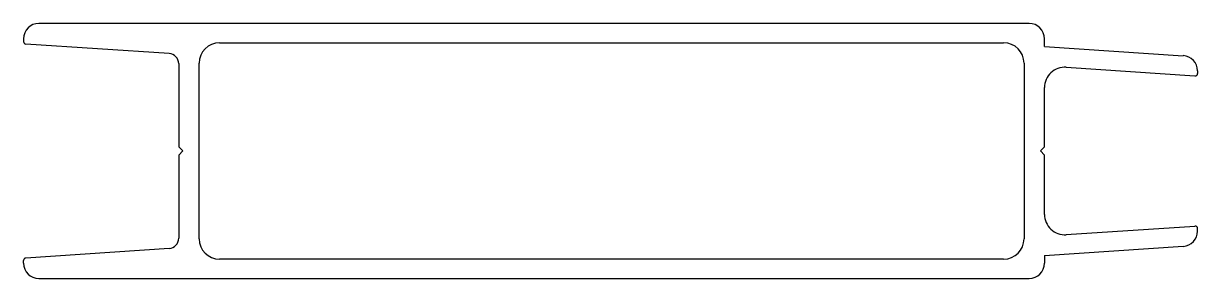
# Model space of a CAD drawing. Extents: x 1409 to 1524, y 1900 to 1925.
import ezdxf

# ---------------------------------------------------------------- set-up
doc = ezdxf.new("R2010")
doc.units = 0
doc.layers.get('0').update_dxf_attribs({"linetype": 'CONTINUOUS'})

msp = doc.modelspace()

# ---------------------------------------------------------------- linework, layer by layer
for p, q in [((1507.19, 1924.65), (1410.19, 1924.65)), ((1408.69, 1923.15), (1408.69, 1922.88)), ((1508.69, 1922.4), (1508.69, 1923.15)), ((1422.95, 1921.71), (1408.92, 1922.63)), ((1427.89, 1922.75), (1504.69, 1922.75)), ((1508.69, 1922.4), (1522.29, 1921.49)), ((1423.89, 1920.71), (1423.89, 1912.55)), ((1425.89, 1903.55), (1425.89, 1920.75)), ((1506.69, 1920.75), (1506.69, 1903.55)), ((1510.82, 1920.35), (1523.42, 1919.51)), ((1523.69, 1920), (1523.69, 1919.76)), ((1508.69, 1912.55), (1508.69, 1918.36)), ((1424.29, 1912.15), (1423.89, 1912.55)), ((1508.29, 1912.15), (1508.69, 1912.55)), ((1424.29, 1912.15), (1423.89, 1911.75)), ((1423.89, 1911.75), (1423.89, 1903.59)), ((1508.29, 1912.15), (1508.69, 1911.75)), ((1508.69, 1905.94), (1508.69, 1911.75)), ((1510.82, 1903.95), (1523.42, 1904.79)), ((1523.69, 1904.3), (1523.69, 1904.54)), ((1422.95, 1902.59), (1408.92, 1901.66)), ((1508.69, 1901.9), (1522.29, 1902.81)), ((1408.69, 1901.15), (1408.69, 1901.41)), ((1504.69, 1901.55), (1427.89, 1901.55)), ((1508.69, 1901.9), (1508.69, 1901.15)), ((1410.19, 1899.65), (1507.19, 1899.65))]:
    msp.add_line(p, q)
for centre, radius, start, end in [((1410.19, 1923.15), 1.5, 90, 180), ((1507.19, 1923.15), 1.5, 0, 90), ((1408.94, 1922.88), 0.25, 180, 266.236), ((1422.89, 1920.71), 1, 0, 86.236), ((1427.89, 1920.75), 2, 90, 180), ((1504.69, 1920.75), 2, 0, 90), ((1522.19, 1920), 1.5, 0, 86.1859), ((1510.69, 1918.36), 2, 86.1859, 180), ((1523.44, 1919.76), 0.25, 266.1859, 0), ((1510.69, 1905.94), 2, 180, 273.8141), ((1523.44, 1904.54), 0.25, 0, 93.8141), ((1422.89, 1903.59), 1, 273.764, 0), ((1427.89, 1903.55), 2, 180, 270), ((1504.69, 1903.55), 2, 270, 0), ((1522.19, 1904.3), 1.5, 273.8141, 0), ((1408.94, 1901.41), 0.25, 93.764, 180), ((1410.19, 1901.15), 1.5, 180, 270), ((1507.19, 1901.15), 1.5, 270, 0)]:
    msp.add_arc(centre, radius, start, end)

doc.saveas('drawing.dxf')
